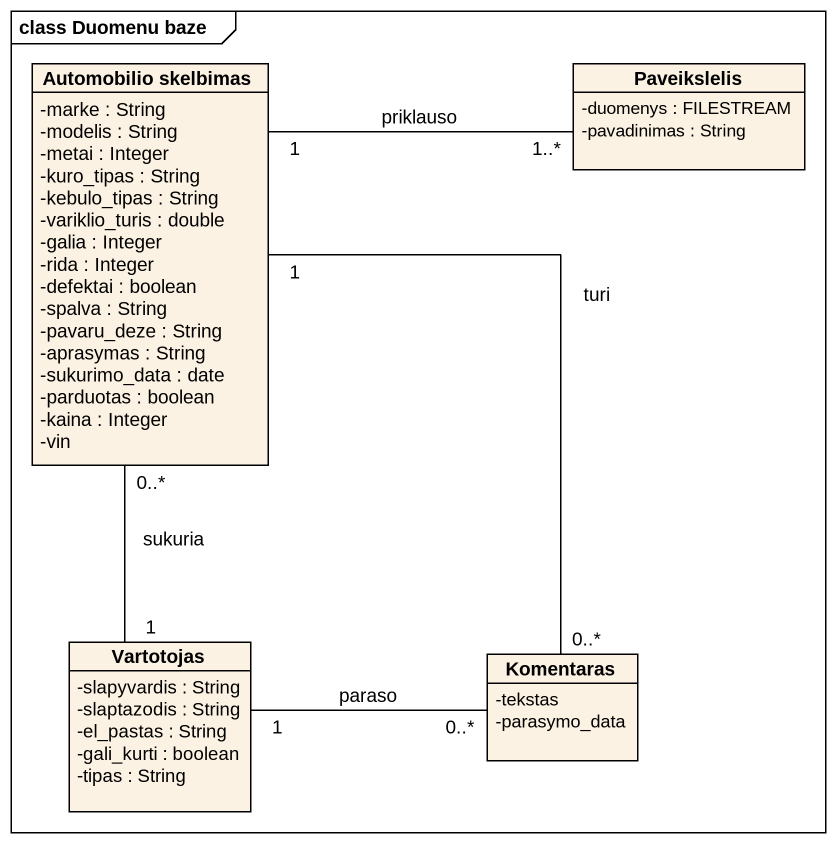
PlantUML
@startuml
mainframe class Duomenu baze
hide circle
hide empty members
skinparam classAttributeIconSize 0
class "Automobilio skelbimas" as Automobilio_skelbimas {
  -marke : String
  -modelis : String
  -metai : Integer
  -kuro_tipas : String
  -kebulo_tipas : String
  -variklio_turis : double
  -galia : Integer
  -rida : Integer
  -defektai : boolean
  -spalva : String
  -pavaru_deze : String
  -aprasymas : String
  -sukurimo_data : date
  -parduotas : boolean
  -kaina : Integer
  -vin
}
class Paveikslelis {
  -duomenys : FILESTREAM
  -pavadinimas : String
}
class Vartotojas {
  -slapyvardis : String
  -slaptazodis : String
  -el_pastas : String
  -gali_kurti : boolean
  -tipas : String
}
class Komentaras {
  -tekstas
  -parasymo_data
}
Automobilio_skelbimas "1" -right- "1..*" Paveikslelis : priklauso
Automobilio_skelbimas "1" -- "0..*" Komentaras : turi
Vartotojas "1" -up- "0..*" Automobilio_skelbimas : sukuria
Vartotojas "1" -right- "0..*" Komentaras : paraso
@enduml
